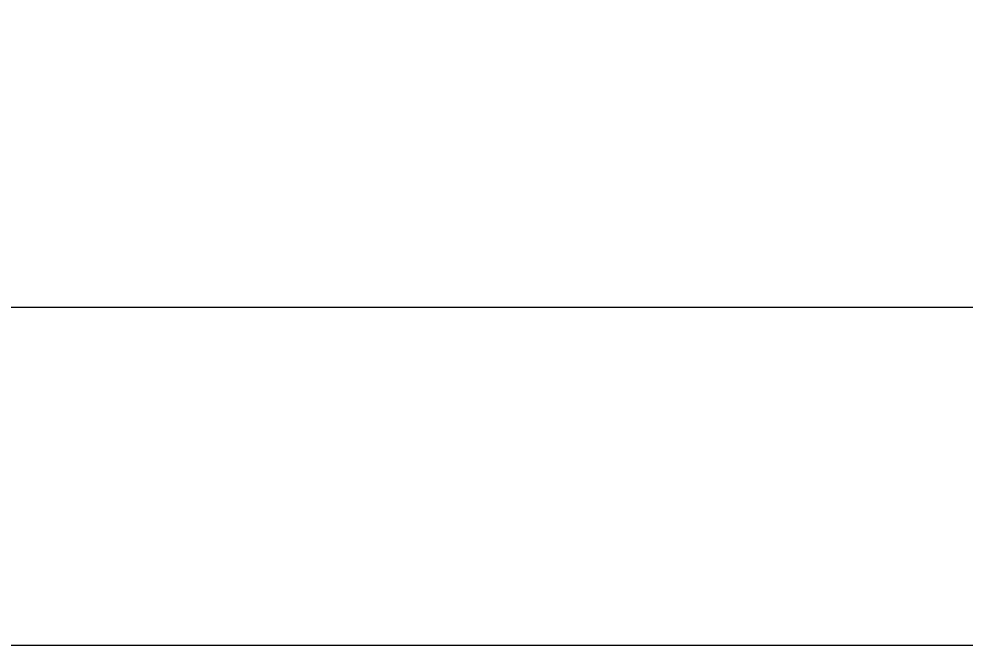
# Model space of a CAD drawing. Extents: x 1661 to 2451, y 0 to 579.
# Drawn here: x 2073.9 to 2129.9, y 396.6 to 433.7 of the extents above; entities that cross this region are included whole.
import ezdxf

# ---------------------------------------------------------------- set-up
doc = ezdxf.new("R2010")
doc.units = 0
doc.header["$LTSCALE"] = 10
doc.header["$MEASUREMENT"] = 0
doc.header["$PDMODE"] = 3
doc.header["$PDSIZE"] = -10
doc.layers.get('0').update_dxf_attribs({"linetype": 'CONTINUOUS'})
doc.layers.get('DEFPOINTS').update_dxf_attribs({"linetype": 'CONTINUOUS'})
doc.layers.add('1', color=7, linetype='CONTINUOUS')
doc.styles.add('Daelim Dimension', font='NanumGothic.ttf')
doc.dimstyles.new('DEFAULT', dxfattribs={"dimscale": 2, "dimtxt": 2, "dimasz": 2, "dimexe": 0, "dimexo": 2, "dimgap": 1, "dimtad": 1, "dimdec": 0, "dimzin": 9, "dimdsep": 46, "dimtxsty": 'Daelim Dimension', "dimcen": 0.5, "dimclrd": 5, "dimclre": 5, "dimclrt": 256, "dimadec": 1, "dimazin": 0, "dimtfac": 1, "dimtdec": 0, "dimtix": 1, "dimtmove": 0, "dimatfit": 3, "dimfxl": 1, "dimtolj": 1, "dimtzin": 1, "dimlwd": 9, "dimlwe": 9, "dimarcsym": 0})

# ---------------------------------------------------------------- blocks, each defined once
blk = doc.blocks.new('*D1')
at = {"color": 5, "lineweight": 9, "ltscale": 0.5, "transparency": 16777216}
for p, q in [((2146.989, 470.764), (1973.318, 470.764)), ((1975.318, 466.764), (1975.318, 277.281)), ((2140.649, 273.281), (1973.318, 273.281))]:
    blk.add_line(p, q, dxfattribs=at)
at = {"color": 5, "ltscale": 0.5, "transparency": 16777216}
for points in [[(1974.651, 466.764), (1975.984, 466.764), (1975.318, 470.764)], [(1974.651, 277.281), (1975.984, 277.281), (1975.318, 273.281)]]:
    blk.add_solid(points, dxfattribs=at)
at = {"layer": 'DEFPOINTS', "color": 0, "ltscale": 0.5, "transparency": 16777216}
for p in [(2150.989, 470.764), (1975.318, 273.281), (2144.649, 273.281)]:
    blk.add_point(p, dxfattribs=at)
at = {"color": 7, "ltscale": 0.5, "transparency": 16777216, "insert": (1967.874, 372.022), "char_height": 10, "attachment_point": 5, "rotation": 90, "style": 'Daelim Dimension'}
blk.add_mtext('\\A1;197', dxfattribs=at)

msp = doc.modelspace()

# ---------------------------------------------------------------- linework, layer by layer
at = {"layer": '1', "color": 7, "linetype": 'Continuous', "lineweight": 18}
for p, q in [((2150.148, 416.581), (2020.931, 416.581)), ((2038.013, 396.581), (2150.149, 396.581))]:
    msp.add_line(p, q, dxfattribs=at)

# ---------------------------------------------------------------- dimensions: what is measured, and where the dimension line sits
at = {"color": 5, "ltscale": 0.5}
dim = msp.add_linear_dim(base=(1975.318, 273.281), p1=(2150.989, 470.764), p2=(2144.649, 273.281), angle=90, dimstyle='DEFAULT', override={"dimtxt": 5, "dimexe": 1, "dimclrt": 7}, dxfattribs=at)
dim.commit()
dim.dimension.update_dxf_attribs({"geometry": '*D1', "text_midpoint": (1967.874, 372.022)})

doc.saveas('drawing.dxf')
